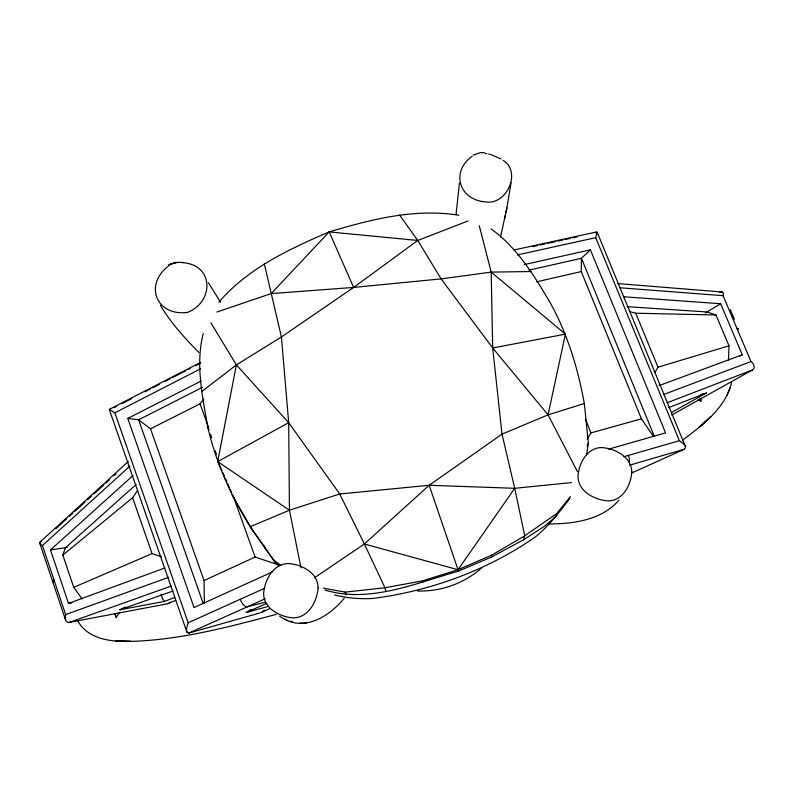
<?xml version="1.0" encoding="UTF-8"?>
<svg xmlns="http://www.w3.org/2000/svg" width="794" height="794" viewBox="0 0 794 794"><rect width="100%" height="100%" fill="white"/><g stroke="black" fill="none" stroke-linecap="round" stroke-linejoin="round"><path stroke-width="1.19" d="M653.641 436.72L641.433 418.835L581.248 271.578L581.426 258.308L590.379 249.822L665.571 432.899L608.73 449.116M728.485 360.297L728.991 345.797L715.98 314.97L707.037 311.982L626.883 306.643M459.428 183.096L456.084 214.112M324.984 590.061C369.518 603.569 415.361 583.262 457.92 571.343L458.039 569.725L429.167 485.283L502.007 434.149L548.049 414.865L584.334 403.521C577.913 368.416 567.541 333.946 550.133 302.653C534.154 275.558 517.142 247.629 491.168 228.97M701.32 398.141L700.854 401.278L698.194 399.461M511.068 182.789L506.89 207.909L500.508 237.138M586.558 455.012L588.374 442.983L584.334 403.521M203.284 333.47C195.245 364.565 202.539 396.821 207.899 427.758C216.176 462.952 231.014 496.151 250.199 526.72L275.25 562.499L279.071 565.487M210.936 322.91L236.384 364.893L217.695 461.622L221.992 470.574M457.92 571.343L491.585 557.001L491.962 555.026L524.735 535.791L556.753 513.519L570.41 496.558M504.607 219.065L505.51 214.668M505.967 212.375L506.89 207.909M577.456 471.646L548.049 414.865L565.407 334.145L491.188 272.104L479.288 225.764M41.675 541.329C38.142 542.123 40.266 544.813 42.449 545.567L65.644 614.596C64.572 617.434 65.187 623.082 69.356 622.377L167.633 603.758A291.626 20.098 -15.2 0 1 175.414 600.532M682.82 440.015C702.64 424.899 725.329 408.344 731.542 382.758M671.734 415.014L752.325 370.014C755.719 368.595 754.092 363.285 750.985 361.538L723.076 295.686L723.384 293.403L722.679 292.023L617.772 283.597M491.585 557.001L523.544 539.791L524.735 535.791L514.72 488.3L502.007 434.149L492.687 347.99L491.188 272.104L531.156 271.538M723.076 295.686L619.38 287.726M82.01 598.835L73.733 587.322L62.835 555.075L65.436 547.721L136.111 484.509M186.937 632.123L109.284 409.496L114.852 412.811L188.188 622.784C187.463 625.503 184.456 632.421 188.793 633.066L260.482 612.789M523.544 539.791L544.277 526.362L555.413 517.033L556.753 513.519M587.103 446.208L588.374 442.983M726.967 395.343L730.172 387.502M685.371 446.188L683.168 443.439L679.356 440.7L595.718 237.664L597.148 232.255L685.669 447.121L684.478 449.166L631.935 472.867M114.753 613.444L116.252 617.484L119.497 612.373M654.961 372.346L658.008 367.185L728.991 345.797M587.223 439.052L590.984 432.909L641.433 418.835M62.835 555.075L132.618 497.719L137.511 490.632M571.452 482.593L514.72 488.3L458.039 569.725L422.468 580.871L384.961 587.749L345.142 592.126L323.535 588.165M555.413 517.033L569.834 498.483M272.759 571.74L194.054 607.529L127.784 418.448L138.613 419.798L150.523 428.81L200.058 403.809L203.79 399.094M264.362 610.159L261.444 612.492A287.746 16.198 -22.6 0 1 269.603 608.7M618.963 500.141C601.842 520.06 573.705 523.951 548.902 523.931M595.361 232.93L597.138 232.235M218.866 302.186C247.708 268.412 289.135 249.088 329.192 231.908C370.957 219.392 415.034 208.137 458.803 215.263M216.891 312.032L271.211 293.582L329.192 231.908L417.753 240.453L468.013 220.99M344.149 598.358C328.756 617.107 302.693 633.175 279.577 616.124M251.162 609.425L246.229 612.521L268.551 606.308M128.241 461.552L39.968 542.113M55.759 528.794L66.696 518.819M69.435 516.328L73.078 513.003M74.904 511.336L84.928 502.195M87.658 499.704L91.31 496.379M94.039 493.888L104.064 484.737M105.89 483.08L109.532 479.755M114.088 475.596L115.914 473.939M42.449 545.567L129.978 466.009M314.513 577.764L364.367 543.989L429.167 485.283L514.72 488.3M71.926 602.805L68.492 603.42L50.479 549.924L133.025 475.507M125.422 607.013L119.894 609.782L173.181 590.954M534.501 537.538C486.99 570.429 430.011 591.163 372.793 598.458A125.66 123.159 -12.3 0 1 334.621 594.984M201.587 391.68L236.384 364.893L281.413 336.984L353.638 287.428L417.753 240.453L399.511 214.936M168.636 265.891C143.506 284.917 156.537 316.687 187.672 312.35C214.142 301.819 214.38 264.174 181.717 262.616M472.202 156.22C450.158 172.04 459.349 200.425 486.146 201.944C506.582 205.001 521.787 172.169 503.277 160.418M705.231 313.064L720.654 303.745L742.261 354.809L740.127 356.03M719.761 292.49L721.954 291.805M671.853 412.314L706.362 392.99L668.548 407.669M264.303 263.836L281.413 336.984L288.688 422.706L217.695 461.622L289.433 510.214L300.976 567.839M183.007 262.427L175.821 262.328L168.983 264.948L175.732 262.348M168.705 265.067L172.09 263.32M200.713 362.322L109.433 409.317L110.277 409.307M114.048 407.679L116.252 406.548M121.77 403.709L131.695 398.598M144.935 391.789L150.443 388.951M152.656 387.809L159.266 384.405M164.785 381.567L170.303 378.728M172.506 377.597L185.736 370.788M187.95 369.647L190.153 368.515M195.671 365.677L200.078 363.404M114.852 412.811L200.545 368.833M127.784 418.448L201.259 380.971M202.559 387.283L138.613 419.798L203.165 603.371M706.362 392.99L705.29 393.457M473.184 155.038L480.35 152.647L484.459 152.656M204.356 603.281L204.038 580.553L255.112 557.041L278.575 564.901M188.188 622.784L264.72 588.225M188.793 633.066L265.236 598.755M246.229 612.521L267.012 603.222M491.962 555.026L458.039 569.725L364.367 543.989L339.713 493.987L288.688 422.706L236.384 364.893M73.733 587.322L152.061 553.607L161.331 556.733M429.167 485.283L339.713 493.987L289.433 510.214L250.199 526.72L275.25 562.499M667.109 402.766L752.325 370.014M705.191 393.496L700.735 394.429M663.447 394.598L750.985 361.538M174.789 597.465L164.487 601.415L119.894 609.782M659.05 385.616L742.261 354.809M68.492 603.42L164.983 567.918M65.644 614.596L168.794 577.268M69.356 622.377L171.196 586.061M629.573 465.205L684.478 449.166M623.727 456.768L679.356 440.7M276.272 614.367C228.682 626.972 180.427 639.974 130.931 641.383C111.964 641.969 88.581 639.666 78.07 621.424M265.166 602.219L247.371 606.775A8.347 3.791 65.9 0 1 240.235 599.271M536.754 281.791L581.248 271.578M528.893 270.159L581.426 258.308L654.266 436.263M524.209 264.61L590.379 249.822M517.321 254.924L595.718 237.664M513.837 250.021L596.572 231.947M532.754 246.616L537.568 245.564M539.98 245.038L544.793 243.986M547.205 243.46L555.631 241.614M558.033 241.088L562.857 240.036M565.259 239.51L570.072 238.458M572.484 237.932L577.298 236.88M174.769 263.142L176.993 262.715M417.753 240.453L441.107 278.883L492.687 347.99L565.407 334.145M50.479 549.924L67.411 547.433M491.188 272.104L441.107 278.883L353.638 287.428L271.211 293.582M299.537 623.221L306.355 623.171M629.751 311.665L635.716 313.213L715.98 314.97M623.24 296.728L720.654 303.745M485.223 153.421L486.901 153.679M488.608 154.006L490.345 154.413M491.248 154.701L501.064 158.979M284.828 618.963L286.833 619.737M290.415 621.077L292.361 621.831M164.408 601.395L162.79 599.123L161.083 594.279M265.603 549.428L267.628 550.708M273.325 559.502L280.848 565.606M198.887 352.506C184.625 338.006 170.77 322.801 160.348 305.233M492.687 347.99L548.049 414.865M220.593 302.286L208.395 282.743M232.017 494.9L252.859 530.829M207.899 427.758L209.04 429.683M364.367 543.989L384.961 587.749L385.745 591.024M329.192 231.908L353.638 287.428M222.955 472.807L224.404 476.142M225.367 478.375L226.816 481.71M227.779 483.943L229.228 487.278M230.191 489.511L231.63 492.846M232.592 495.079L233.555 497.302M730.262 309.67L734.361 319.347M345.142 592.126L346.244 594.756M699.713 398.548L700.854 401.278M635.716 313.213L658.008 367.185M585.466 419.192L590.984 432.909M277.821 564.008L278.664 566.34M264.352 545.954L265.186 548.267M200.058 403.809L208.395 427.033M233.426 496.677L255.112 557.041M150.523 428.81L204.038 580.553M132.618 497.719L152.061 553.607M115.279 614.645L116.252 617.484M39.76 543.156L65.574 620.035M210.628 434.209L211.641 437.772M215.373 450.833L216.395 454.396M217.745 459.15L219.104 463.894M422.468 580.871L422.597 582.667M288.688 422.706L289.433 510.214M170.283 602.051A7.652 5.588 60.2 0 1 167.594 603.639M53.764 581.813A7.781 1.509 -18.5 0 1 54.002 579.948M481.273 568.296A89.97 85.812 -5.3 0 1 417.436 591.014M736.971 328.488A7.642 1.449 -23 0 1 737.904 329.728M628.401 455.419A8.268 4.536 73.7 0 1 629.295 462.654M554.966 516.884A124.112 121.353 2.2 0 1 534.541 537.598M631.756 471.606C631.26 484.628 622.893 500.895 608.115 500.885C594.885 500.041 578.369 491.724 578.012 476.728C578.578 463.736 586.974 447.558 601.703 447.578C614.893 448.421 631.329 456.669 631.756 471.606M318.096 587.798C317.233 601.197 308.529 617.762 293.353 617.861C280.113 617.087 263.588 608.532 263.628 593.475C264.551 580.126 273.245 563.651 288.361 563.541C301.571 564.296 318.066 572.782 318.096 587.798M710.699 416.86L699.038 427.45L710.699 416.86M122.375 641.135L115.467 640.947L130.931 641.383L122.375 641.135"/></g></svg>
